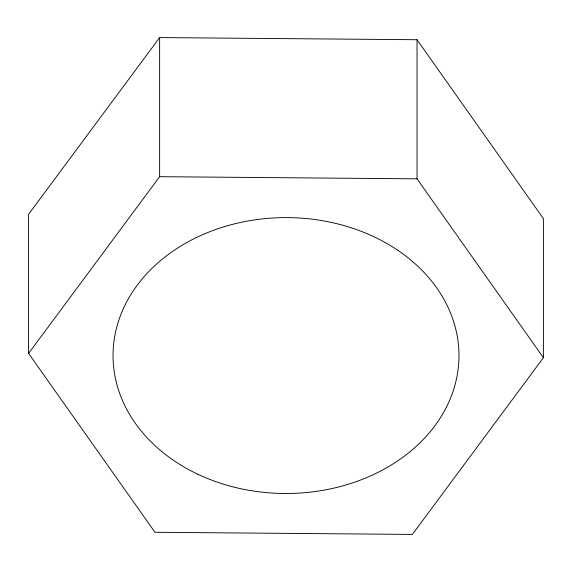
<?xml version="1.0" encoding="UTF-8"?>
<svg xmlns="http://www.w3.org/2000/svg" width="572" height="572" viewBox="0 0 572 572"><rect width="100%" height="100%" fill="white"/><g stroke="black" fill="none" stroke-linecap="round" stroke-linejoin="round"><path stroke-width="0.86" d="M159.631 37.58L28.6 214.293L28.6 353.403L154.969 532.275L412.369 534.42L543.4 357.707L543.4 218.597L417.031 39.725L159.631 37.58L159.631 176.684L28.6 353.403M159.631 176.684L417.031 178.836L543.4 357.707M417.031 39.725L417.031 178.836M197.955 474.295A172.958 137.952 0 0 0 458.951 357A172.958 137.952 0 0 0 201.094 235.371A172.958 137.952 0 0 0 197.955 474.295"/></g></svg>
